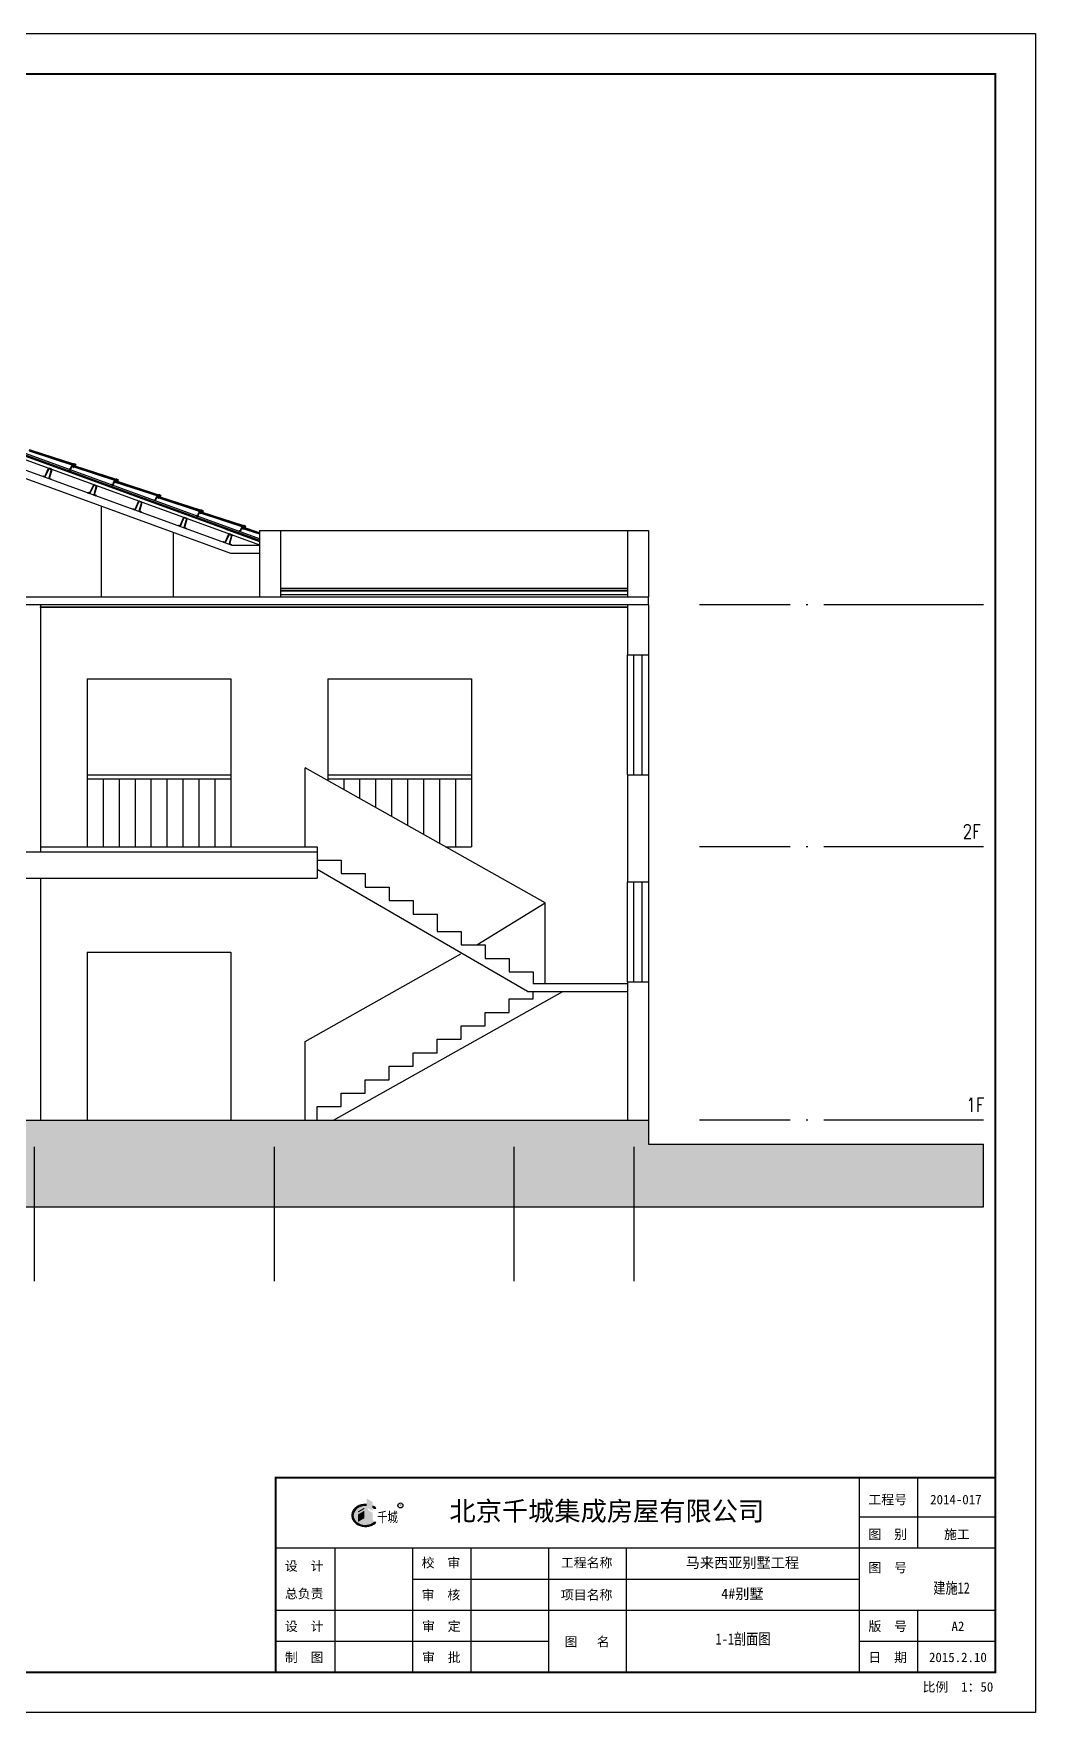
# Model space of a CAD drawing. Extents: x 278352 to 354603, y -396067 to -191104.
# Drawn here: x 341790 to 354321, y -396067 to -375067 of the extents above; entities that cross this region are included whole.
import ezdxf
from ezdxf.enums import TextEntityAlignment as Align

# ---------------------------------------------------------------- set-up
doc = ezdxf.new("R2010")
doc.units = 0
doc.header["$LTSCALE"] = 1000
doc.header["$MEASUREMENT"] = 0
doc.linetypes.add('CONTINUOUS0', pattern=[0])
doc.linetypes.add('DOTE', pattern=[2.42, 2, -0.2, 0.02, -0.2])
for name, color, linetype in [('004_THIN', 6, 'CONTINUOUS0'), ('10', 2, 'Continuous'), ('AXIS', 3, 'Continuous'), ('cj', 105, 'Continuous'), ('COLUMN', 40, 'Continuous'), ('DIM_ELEV', 3, 'Continuous'), ('DOTE', 1, 'DOTE'), ('PUB_TITLE', 4, 'Continuous'), ('STAIR', 2, 'Continuous'), ('WALL', 255, 'Continuous'), ('WINDOW', 2, 'Continuous'), ('图框', 4, 'Continuous'), ('家具', 6, 'Continuous')]:
    doc.layers.add(name, color=color, linetype=linetype)
doc.styles.add('-宋体', font='', dxfattribs={"width": 0.8})
doc.styles.add('_TCH_DIM', font='SIMPLEX', dxfattribs={"bigfont": 'GBCBIG'})
doc.styles.add('HZA', font='', dxfattribs={"width": 0.75})
doc.styles.add('ref_title$0$BS', font='', dxfattribs={"width": 0.7})
doc.styles.get("Standard").update_dxf_attribs({"font": 'gbenor.shx', "bigfont": 'gbcbig.shx'})
doc.styles.get('-宋体').set_extended_font_data('SimSun')
doc.styles.get('HZA').set_extended_font_data('SimSun')
doc.styles.get('ref_title$0$BS').set_extended_font_data('SimSun')

# ---------------------------------------------------------------- blocks, each defined once
blk = doc.blocks.new('A2图框')
h = blk.add_hatch(color=7)
edge = h.paths.add_edge_path()
edge.add_ellipse((426.4, 49.28), major_axis=(3.14, 0), ratio=0.791667, start_angle=85.2198, end_angle=314.9985, ccw=False)
edge.add_line((426.67, 51.76), (426.67, 52.02))
edge.add_spline(control_points=[(426.67, 52.02), (426.61, 52.03), (426.55, 52.03), (426.12, 52.04), (425.74, 52), (425.03, 51.82), (424.69, 51.68), (424.08, 51.32), (423.82, 51.1), (423.39, 50.59), (423.22, 50.3), (423.02, 49.7), (422.98, 49.38), (423.04, 48.76), (423.14, 48.45), (423.45, 47.88), (423.67, 47.62), (424.18, 47.18), (424.49, 46.99), (425.15, 46.71), (425.51, 46.62), (426.25, 46.52), (426.63, 46.53), (427.36, 46.63), (427.72, 46.73), (428.38, 47.03), (428.68, 47.22), (428.96, 47.47), (428.99, 47.5), (429.02, 47.53)], knot_values=[1.492545, 1.492545, 1.492545, 1.492545, 1.545237, 1.545237, 1.879697, 1.879697, 2.214157, 2.214157, 2.548617, 2.548617, 2.883077, 2.883077, 3.217537, 3.217537, 3.551997, 3.551997, 3.886457, 3.886457, 4.220917, 4.220917, 4.555377, 4.555377, 4.889837, 4.889837, 5.224297, 5.224297, 5.558757, 5.558757, 5.599521, 5.599521, 5.599521, 5.599521], degree=3, periodic=0)
edge.add_line((429.02, 47.53), (428.62, 47.53))
h = blk.add_hatch(color=5)
h.paths.add_polyline_path([(426.14, 50.91), (426.14, 51.21), (424.57, 50.31), (424.57, 50.01)])
h.paths.add_polyline_path([(426.14, 50.46), (424.57, 49.55), (424.57, 47.68), (426.14, 48.59)])
h = blk.add_hatch(color=30)
h.paths.add_polyline_path([(428.23, 52.65), (426.67, 53.56), (426.67, 51.32), (428.23, 50.41)])
h.paths.add_polyline_path([(428.23, 49.93), (426.67, 50.83), (426.67, 48.59), (428.23, 47.68)])
h = blk.add_hatch(color=7)
edge = h.paths.add_edge_path()
edge.add_ellipse((426.4, 49.28), major_axis=(-3.14, 0), ratio=0.791667, start_angle=224.9987, end_angle=234.3147, ccw=False)
edge.add_line((428.62, 51.04), (429.02, 51.04))
edge.add_spline(control_points=[(429.02, 51.04), (428.88, 51.18), (428.72, 51.3), (428.45, 51.48), (428.35, 51.54), (428.23, 51.6)], knot_values=[0.683649, 0.683649, 0.683649, 0.683649, 0.876316, 0.876316, 0.994174, 0.994174, 0.994174, 0.994174], degree=3, periodic=0)
edge.add_line((428.23, 51.6), (428.23, 51.3))
for p, q in [((549.93, 58.7), (549.93, 10.05)), ((564.51, 58.7), (564.51, 41.15)), ((564.51, 58.7), (564.51, 41.15)), ((429.02, 47.53), (428.62, 47.53)), ((549.93, 48.93), (583.95, 48.93)), ((403.95, 41.15), (583.95, 41.15)), ((418.72, 41.15), (418.72, 10.05)), ((438.16, 41.15), (438.16, 10.05)), ((452.74, 41.15), (452.74, 10.05)), ((472.18, 41.15), (472.18, 10.05)), ((491.62, 41.15), (491.62, 10.05)), ((438.16, 33.37), (549.93, 33.37)), ((403.95, 25.6), (583.95, 25.6)), ((564.51, 25.6), (564.51, 10.05)), ((403.95, 17.82), (472.18, 17.82)), ((549.93, 17.82), (583.95, 17.82))]:
    blk.add_line(p, q)
at = {"color": 7}
blk.add_line((429.02, 51.04), (428.62, 51.04), dxfattribs=at)
blk.add_lwpolyline([(0, 420), (594, 420), (594, 0), (0, 0)], close=True)
at = {"const_width": 0.5}
for points in [[(583.95, 409.85), (20, 409.85), (20, 10.05), (583.95, 10.05), (583.95, 409.85)], [(583.95, 58.7), (403.95, 58.7), (403.95, 10.05)]]:
    blk.add_lwpolyline(points, dxfattribs=at)
blk.add_ellipse((426.4, 49.28), major_axis=(3.14, 0), ratio=0.791667, start_param=1.487366, end_param=5.497761)
at = {"color": 30}
blk.add_ellipse((426.4, 49.28), major_axis=(-3.14, 0), ratio=0.791667, start_param=3.926967, end_param=4.089562, dxfattribs=at)
at = {"color": 0, "lineweight": -3}
blk.add_ellipse((435.15, 51.78), major_axis=(-0.622, 0.001), ratio=1, start_param=3.142848, end_param=9.426033, dxfattribs=at)
blk.add_open_spline([(426.67, 52.02), (426.61, 52.03), (426.55, 52.03), (426.12, 52.04), (425.74, 52), (425.03, 51.82), (424.69, 51.68), (424.08, 51.32), (423.82, 51.1), (423.39, 50.59), (423.22, 50.3), (423.02, 49.7), (422.98, 49.38), (423.04, 48.76), (423.14, 48.45), (423.45, 47.88), (423.67, 47.62), (424.18, 47.18), (424.49, 46.99), (425.15, 46.71), (425.51, 46.62), (426.25, 46.52), (426.63, 46.53), (427.36, 46.63), (427.72, 46.73), (428.38, 47.03), (428.68, 47.22), (428.96, 47.47), (428.99, 47.5), (429.02, 47.53)], degree=3, knots=[1.492545, 1.492545, 1.492545, 1.492545, 1.545237, 1.545237, 1.879697, 1.879697, 2.214157, 2.214157, 2.548617, 2.548617, 2.883077, 2.883077, 3.217537, 3.217537, 3.551997, 3.551997, 3.886457, 3.886457, 4.220917, 4.220917, 4.555377, 4.555377, 4.889837, 4.889837, 5.224297, 5.224297, 5.558757, 5.558757, 5.599521, 5.599521, 5.599521, 5.599521])
at = {"color": 7}
blk.add_open_spline([(429.02, 51.04), (428.88, 51.18), (428.72, 51.3), (428.45, 51.48), (428.35, 51.54), (428.23, 51.6)], degree=3, knots=[0.6836492, 0.6836492, 0.6836492, 0.6836492, 0.8763165, 0.8763165, 0.9941736, 0.9941736, 0.9941736, 0.9941736], dxfattribs=at)
at = {"color": 0, "lineweight": -3, "style": 'HZA', "width": 0.75}
blk.add_text('千城', height=2.535, dxfattribs=at).set_placement((429.33, 47.61))
at = {"color": 0, "lineweight": -3}
blk.add_text('R', height=0.684, dxfattribs=at).set_placement((434.85, 51.47))
at = {"color": 0, "lineweight": -3, "insert": (447.42, 52.78), "char_height": 4.8092, "attachment_point": 1}
blk.add_mtext_dynamic_manual_height_columns('{\\fYouYuan|b1|i0|c134|p49;北京千城集成房屋有限公司}', width=4162.4171, gutter_width=1750, heights=[0], dxfattribs=at)
at = {"layer": 'PUB_TITLE', "color": 0, "style": 'ref_title$0$BS'}
for s, p in [('工程号', (552.22, 52.08)), ('图  别', (552.22, 43.38)), ('设  计', (406.25, 35.45)), ('校  审', (440.47, 36.27)), ('工程名称', (475.3, 36.27)), ('图  号', (552.22, 35.07)), ('总负责', (406.25, 28.54)), ('审  核', (440.47, 28.24)), ('项目名称', (475.3, 28.24)), ('设  计', (406.25, 20.38)), ('审  定', (440.56, 20.38)), ('版  号', (552.22, 20.38)), ('图   名', (476.23, 16.51)), ('制  图', (406.25, 12.6)), ('审  批', (440.56, 12.6)), ('日  期', (552.22, 12.6))]:
    blk.add_text(s, height=2.362, dxfattribs=at).set_placement(p)
for s, height, p in [('2014-017', 2.362, (574.1, 52.08)), ('施工', 2.362, (574.36, 43.38)), ('马来西亚别墅工程', 2.599, (520.7, 36.17)), ('4#别墅', 2.599, (520.7, 28.39)), ('A2', 2.362, (574.61, 20.38)), ('2015.2.10', 2.362, (574.61, 12.6)), ('比例  1：50', 2.362, (574.61, 5.2))]:
    blk.add_text(s, height=height, dxfattribs=at).set_placement(p, align=Align.CENTER)

msp = doc.modelspace()

# ---------------------------------------------------------------- hatches: boundary and pattern name
at = {"layer": 'cj'}
msp.add_hatch(color=8, dxfattribs=at).paths.add_polyline_path([(353673, -389741), (353673, -388958), (349480, -388958), (349480, -388658), (330818, -388658), (330818, -388958), (325815, -388958), (325815, -389741)])

# ---------------------------------------------------------------- linework, layer by layer
for p, q in [((339430, -379517), (344618, -381405)), ((344879, -382027), (349219, -382027))]:
    msp.add_line(p, q)
for points in [[(344618, -381411), (339415, -379517)], [(339426, -379517), (344618, -381406)], [(339426, -379517), (344618, -381406)], [(344618, -381385), (339433, -379498)], [(349219, -382008), (344879, -382008)], [(344879, -382028), (349219, -382028)], [(344879, -382028), (349219, -382028)], [(349219, -382032), (344879, -382032)]]:
    msp.add_lwpolyline(points)
at = {"color": 0, "lineweight": 40}
for points in [[(342291, -380473, 0.414214), (342291, -380472), (342292, -380468, -0.414214), (342293, -380468), (342306, -380472, 0.414214), (342307, -380472), (342311, -380458, 0.414214), (342311, -380458), (342304, -380456, 0.225213), (342304, -380456, -0.272805), (342304, -380456), (342297, -380454, -0.229716), (342294, -380451), (342293, -380449), (342295, -380449), (342295, -380450, 0.229716), (342297, -380452), (342313, -380457, -0.414214), (342313, -380457), (342308, -380474, -0.414214), (342307, -380474), (342294, -380470, 0.414214), (342293, -380470), (342292, -380473, 0.414214), (342293, -380473), (342297, -380475, -0.414214), (342297, -380475), (342297, -380476, -0.414214), (342296, -380476), (342271, -380468, -0.414214), (342271, -380468), (342271, -380467, -0.414214), (342272, -380467), (342283, -380470, -0.198912), (342283, -380470), (342283, -380470, 0.414214), (342283, -380471), (342283, -380470, -0.198912), (342284, -380470)], [(342822, -380666, 0.414214), (342822, -380666), (342824, -380662, -0.414214), (342824, -380661), (342838, -380666, 0.414214), (342838, -380666), (342843, -380651, 0.414214), (342842, -380651), (342835, -380649, 0.225213), (342835, -380649, -0.272805), (342835, -380649), (342828, -380647, -0.229716), (342825, -380644), (342824, -380643), (342826, -380642), (342826, -380643, 0.229716), (342828, -380645), (342844, -380650, -0.414214), (342844, -380650), (342839, -380667, -0.414214), (342839, -380668), (342825, -380663, 0.414214), (342824, -380664), (342824, -380666, 0.414214), (342824, -380667), (342828, -380668, -0.414214), (342828, -380668), (342828, -380669, -0.414214), (342828, -380669), (342802, -380661, -0.414214), (342802, -380661), (342802, -380660, -0.414214), (342803, -380660), (342814, -380663, -0.198912), (342814, -380664), (342814, -380664, 0.414214), (342814, -380664), (342814, -380664, -0.198912), (342815, -380664)], [(343353, -380859, 0.414214), (343353, -380859), (343355, -380855, -0.414214), (343355, -380855), (343369, -380859, 0.414214), (343369, -380859), (343374, -380845, 0.414214), (343373, -380844), (343367, -380842, 0.225213), (343366, -380842, -0.272805), (343366, -380842), (343359, -380840, -0.229716), (343356, -380837), (343355, -380836), (343357, -380835), (343357, -380836, 0.229716), (343359, -380838), (343375, -380843, -0.414214), (343376, -380844), (343370, -380861, -0.414214), (343370, -380861), (343356, -380857, 0.414214), (343356, -380857), (343355, -380860, 0.414214), (343355, -380860), (343359, -380861, -0.414214), (343359, -380862), (343359, -380863, -0.414214), (343359, -380863), (343334, -380855, -0.414214), (343333, -380854), (343334, -380853, -0.414214), (343334, -380853), (343345, -380857, -0.198912), (343345, -380857), (343345, -380857, 0.414214), (343346, -380857), (343346, -380857, -0.198912), (343346, -380857)], [(343884, -381053, 0.414214), (343885, -381052), (343886, -381048, -0.414214), (343886, -381048), (343900, -381052, 0.414214), (343900, -381052), (343905, -381038, 0.414214), (343905, -381038), (343898, -381035, 0.225213), (343898, -381036, -0.272805), (343897, -381036), (343890, -381034, -0.229716), (343887, -381031), (343887, -381029), (343888, -381029), (343888, -381030, 0.229716), (343890, -381032), (343907, -381037, -0.414214), (343907, -381037), (343901, -381054, -0.414214), (343901, -381054), (343887, -381050, 0.414214), (343887, -381050), (343886, -381053, 0.414214), (343886, -381053), (343890, -381055, -0.414214), (343891, -381055), (343890, -381056, -0.414214), (343890, -381056), (343865, -381048, -0.414214), (343864, -381048), (343865, -381047, -0.414214), (343865, -381047), (343876, -381050, -0.198912), (343876, -381050), (343876, -381050, 0.414214), (343877, -381050), (343877, -381050, -0.198912), (343877, -381050)], [(344415, -381246, 0.414214), (344416, -381246), (344417, -381242, -0.414214), (344417, -381241), (344431, -381246, 0.414214), (344431, -381246), (344436, -381231, 0.414214), (344436, -381231), (344429, -381229, 0.225213), (344429, -381229, -0.272805), (344428, -381229), (344421, -381227, -0.229716), (344418, -381224), (344418, -381223), (344419, -381222), (344420, -381223, 0.229716), (344421, -381225), (344438, -381230, -0.414214), (344438, -381230), (344432, -381247, -0.414214), (344432, -381248), (344418, -381243, 0.414214), (344418, -381243), (344417, -381246, 0.414214), (344417, -381247), (344421, -381248, -0.414214), (344422, -381248), (344421, -381249, -0.414214), (344421, -381249), (344396, -381241, -0.414214), (344396, -381241), (344396, -381240, -0.414214), (344396, -381240), (344407, -381243, -0.198912), (344407, -381244), (344407, -381244, 0.414214), (344408, -381244), (344408, -381244, -0.198912), (344408, -381244)]]:
    msp.add_lwpolyline(points, format="xyb", close=True, dxfattribs=at)
at = {"layer": '004_THIN', "color": 4}
for p, q in [((339420, -379572), (344618, -381464)), ((344618, -381421), (339427, -379532)), ((349219, -382042), (344879, -382042)), ((344879, -382082), (349219, -382082))]:
    msp.add_line(p, q, dxfattribs=at)
at = {"layer": '004_THIN', "color": 0, "lineweight": 30}
for points in [[(341765, -380283), (342294, -380456), (342295, -380453), (341766, -380280)], [(342297, -380476), (342825, -380649), (342826, -380646), (342298, -380473)], [(342828, -380670), (343357, -380842), (343358, -380839), (342829, -380666)], [(343359, -380863), (343888, -381036), (343889, -381033), (343360, -380860)], [(343890, -381056), (344419, -381229), (344420, -381226), (343891, -381053)]]:
    msp.add_lwpolyline(points, close=True, dxfattribs=at)
msp.add_lwpolyline([(344618, -381310), (344422, -381246), (344421, -381249), (344618, -381314)], dxfattribs=at)
at = {"layer": '10', "lineweight": 35}
for points in [[(341985, -380630, 0.391069), (341987, -380634), (342008, -380642), (342008, -380640), (341987, -380632, -0.391069), (341986, -380631), (342017, -380520, 0.391069), (342015, -380516), (341982, -380505, 0.391069), (341979, -380506), (341931, -380610, -0.391069), (341929, -380611), (341908, -380604), (341907, -380605), (341929, -380613, 0.391069), (341932, -380611), (341980, -380507, -0.391069), (341982, -380506), (342014, -380518, -0.391069), (342015, -380520)], [(342548, -380835, 0.391069), (342550, -380839), (342572, -380847), (342572, -380845), (342551, -380838, -0.391069), (342550, -380836), (342580, -380725, 0.391069), (342579, -380722), (342546, -380710, 0.391069), (342542, -380711), (342495, -380816, -0.391069), (342493, -380816), (342472, -380809), (342471, -380810), (342492, -380818, 0.391069), (342496, -380816), (342544, -380712, -0.391069), (342546, -380711), (342578, -380723, -0.391069), (342579, -380725)], [(343112, -381041, 0.391069), (343114, -381044), (343135, -381052), (343136, -381051), (343115, -381043, -0.391069), (343114, -381041), (343144, -380930, 0.391069), (343142, -380927), (343110, -380915, 0.391069), (343106, -380917), (343059, -381021, -0.391069), (343057, -381022), (343035, -381014), (343035, -381015), (343056, -381023, 0.391069), (343060, -381022), (343108, -380917, -0.391069), (343109, -380916), (343142, -380928, -0.391069), (343143, -380930)], [(343676, -381246, 0.391069), (343678, -381249), (343699, -381257), (343700, -381256), (343678, -381248, -0.391069), (343678, -381246), (343708, -381136, 0.391069), (343706, -381132), (343674, -381120, 0.391069), (343670, -381122), (343622, -381226, -0.391069), (343620, -381227), (343599, -381219), (343599, -381221), (343620, -381228, 0.391069), (343624, -381227), (343671, -381122, -0.391069), (343673, -381122), (343706, -381133, -0.391069), (343707, -381135)], [(344240, -381451, 0.391069), (344242, -381455), (344263, -381462), (344264, -381461), (344242, -381453, -0.391069), (344241, -381451), (344272, -381341, 0.391069), (344270, -381337), (344238, -381325, 0.391069), (344234, -381327), (344186, -381431, -0.391069), (344184, -381432), (344163, -381424), (344163, -381426), (344184, -381434, 0.391069), (344188, -381432), (344235, -381328, -0.391069), (344237, -381327), (344270, -381339, -0.391069), (344270, -381340)]]:
    msp.add_lwpolyline(points, format="xyb", close=True, dxfattribs=at)
for points in [[(342293, -380493), (342294, -380488), (342267, -380479, 0.406821), (342264, -380481), (342250, -380521, -0.414214), (342249, -380521), (342238, -380518, -0.303937), (342237, -380517), (342237, -380513), (342236, -380513), (342236, -380517, 0.303937), (342237, -380519), (342248, -380523, 0.414214), (342251, -380521), (342266, -380481, -0.406821), (342267, -380481), (342291, -380489, -0.373885), (342292, -380490), (342291, -380493), (342293, -380493)], [(342824, -380687), (342825, -380682), (342798, -380673, 0.406821), (342796, -380674), (342781, -380714, -0.414214), (342780, -380715), (342769, -380711, -0.303937), (342768, -380710), (342768, -380707), (342767, -380707), (342767, -380710, 0.303937), (342769, -380712), (342779, -380716, 0.414214), (342782, -380715), (342797, -380674, -0.406821), (342798, -380674), (342823, -380682, -0.373885), (342823, -380683), (342823, -380686), (342824, -380687)], [(343355, -380880), (343356, -380875), (343330, -380866, 0.406821), (343327, -380867), (343312, -380908, -0.414214), (343311, -380908), (343300, -380904, -0.303937), (343300, -380903), (343299, -380900), (343298, -380900), (343298, -380903, 0.303937), (343300, -380905), (343310, -380909, 0.414214), (343313, -380908), (343328, -380868, -0.406821), (343329, -380867), (343354, -380875, -0.373885), (343354, -380877), (343354, -380880), (343355, -380880)], [(343886, -381073), (343887, -381068), (343861, -381059, 0.406821), (343858, -381061), (343843, -381101, -0.414214), (343842, -381101), (343831, -381098, -0.303937), (343831, -381097), (343831, -381093), (343829, -381093), (343830, -381097, 0.303937), (343831, -381099), (343842, -381103, 0.414214), (343844, -381101), (343859, -381061, -0.406821), (343860, -381060), (343885, -381069, -0.373885), (343886, -381070), (343885, -381073), (343886, -381073)], [(344417, -381267), (344418, -381262), (344392, -381253, 0.406821), (344389, -381254), (344374, -381294, -0.414214), (344373, -381295), (344363, -381291, -0.303937), (344362, -381290), (344362, -381286), (344361, -381287), (344361, -381290, 0.303937), (344362, -381292), (344373, -381296, 0.414214), (344376, -381295), (344390, -381254, -0.406821), (344391, -381254), (344416, -381262, -0.373885), (344417, -381263), (344416, -381266), (344417, -381267)]]:
    msp.add_lwpolyline(points, format="xyb", dxfattribs=at)
at = {"layer": 'AXIS'}
for p, q in [((341799, -388991), (341799, -390671)), ((344799, -388991), (344799, -390671)), ((347799, -388991), (347799, -390671)), ((349299, -388991), (349299, -390671))]:
    msp.add_line(p, q, dxfattribs=at)
at = {"layer": 'cj'}
for p, q in [((342641, -382113), (342641, -380979)), ((343541, -382113), (343541, -381306)), ((344879, -381283), (349219, -381283)), ((342459, -383138), (342459, -385238)), ((342459, -383138), (344259, -383138)), ((344259, -383138), (344259, -385238)), ((345469, -383138), (345469, -384411)), ((345469, -383138), (347269, -383138)), ((347269, -383138), (347269, -385238)), ((342459, -384338), (344259, -384338)), ((342459, -384388), (344259, -384388)), ((342659, -384388), (342659, -385238)), ((342859, -384388), (342859, -385238)), ((343059, -384388), (343059, -385238)), ((343259, -384388), (343259, -385238)), ((343459, -384388), (343459, -385238)), ((343659, -384388), (343659, -385238)), ((343859, -384388), (343859, -385238)), ((344059, -384388), (344059, -385238)), ((345469, -384338), (347269, -384338)), ((345469, -384388), (347269, -384388)), ((345669, -384388), (345669, -384523)), ((345869, -384388), (345869, -384635)), ((346069, -384388), (346069, -384748)), ((346269, -384388), (346269, -384860)), ((346469, -384388), (346469, -384972)), ((346669, -384388), (346669, -385085)), ((346869, -384388), (346869, -385197)), ((347069, -384388), (347069, -385238)), ((346941, -385238), (347269, -385238)), ((347336, -386467), (348189, -385938)), ((342459, -386558), (342459, -388658)), ((342459, -386558), (344259, -386558)), ((344259, -386558), (344259, -388658)), ((345189, -387673), (347135, -386580)), ((345543, -388658), (348409, -387048)), ((345189, -388658), (345189, -387673))]:
    msp.add_line(p, q, dxfattribs=at)
for points in [[(344618, -381411), (339415, -379517)], [(344182, -381263), (344618, -381421)], [(344618, -381314), (344396, -381241), (344392, -381252), (344618, -381326)], [(349219, -382032), (344879, -382032)], [(345339, -388658), (345339, -388489), (345639, -388489), (345639, -388321), (345939, -388321), (345939, -388152), (346239, -388152), (346239, -387984), (346539, -387984), (346539, -387815), (346839, -387815), (346839, -387647), (347139, -387647), (347139, -387478), (347439, -387478), (347439, -387310), (347739, -387310), (347739, -387141), (348039, -387141), (348039, -387048)]]:
    msp.add_lwpolyline(points, dxfattribs=at)
for points in [[(341740, -380274), (341736, -380286), (342306, -380472), (342310, -380461)], [(342271, -380468), (342267, -380479), (342838, -380666), (342841, -380654)], [(342802, -380661), (342798, -380673), (343369, -380859), (343372, -380848)], [(343333, -380854), (343330, -380866), (343900, -381052), (343904, -381041)], [(343864, -381048), (343861, -381059), (344431, -381246), (344435, -381234)], [(341879, -382237), (349219, -382237), (349219, -382247), (341879, -382247)]]:
    msp.add_lwpolyline(points, close=True, dxfattribs=at)
at = {"layer": 'cj', "color": 8}
msp.add_lwpolyline([(325815, -388958), (325815, -389741), (353673, -389741), (353673, -388958)], dxfattribs=at)
at = {"layer": 'COLUMN'}
for p, q in [((339381, -379792), (344252, -381565)), ((339399, -379692), (344270, -381465)), ((344252, -381565), (344618, -381565)), ((344270, -381465), (344618, -381465)), ((329699, -382113), (349480, -382113)), ((349480, -382213), (349480, -382113)), ((349480, -382213), (329699, -382213)), ((330818, -385303), (345339, -385303)), ((345339, -385303), (345339, -385633)), ((330818, -385633), (345339, -385633)), ((330818, -388658), (349480, -388658)), ((349480, -388658), (349480, -388958)), ((349480, -388958), (353673, -388958))]:
    msp.add_line(p, q, dxfattribs=at)
at = {"layer": 'DOTE'}
for p, q in [((353673, -382213), (350121, -382213)), ((353673, -385238), (350121, -385238)), ((353673, -388658), (350121, -388658))]:
    msp.add_line(p, q, dxfattribs=at)
at = {"layer": 'STAIR'}
for q in [(345339, -385521), (349219, -387048)]:
    msp.add_line((347970, -387048), q, dxfattribs=at)
for points in [[(345339, -385406), (345639, -385406), (345639, -385575), (345939, -385575), (345939, -385743), (346239, -385743), (346239, -385912), (346539, -385912), (346539, -386080), (346839, -386080), (346839, -386299), (347139, -386299), (347139, -386467), (347439, -386467), (347439, -386636), (347739, -386636), (347739, -386804), (348039, -386804), (348039, -386948)], [(348039, -386948), (349219, -386948)]]:
    msp.add_lwpolyline(points, dxfattribs=at)
at = {"layer": 'WALL'}
for p, q in [((344618, -381283), (344618, -382113)), ((344618, -381283), (344879, -381283)), ((344879, -381283), (344879, -382113)), ((349219, -381283), (349219, -382113)), ((349219, -381283), (349480, -381283)), ((349480, -381283), (349480, -382113)), ((341879, -382213), (341879, -385303)), ((349219, -382213), (349219, -382838)), ((349480, -382213), (349480, -382838)), ((349219, -382838), (349480, -382838)), ((349219, -384338), (349480, -384338)), ((349219, -384338), (349219, -385678)), ((349480, -384338), (349480, -385678)), ((341879, -385633), (341879, -388658)), ((349219, -385678), (349480, -385678)), ((349219, -386928), (349480, -386928)), ((349219, -386928), (349219, -388658)), ((349480, -386928), (349480, -388658))]:
    msp.add_line(p, q, dxfattribs=at)
at = {"layer": 'WINDOW'}
for p, q in [((349219, -384338), (349219, -382838)), ((349299, -384338), (349299, -382838)), ((349400, -382838), (349400, -384338)), ((349480, -382838), (349480, -384338)), ((349219, -386928), (349219, -385678)), ((349299, -386928), (349299, -385678)), ((349400, -385678), (349400, -386928)), ((349480, -385678), (349480, -386928))]:
    msp.add_line(p, q, dxfattribs=at)
at = {"layer": '家具'}
for p, q in [((348189, -385938), (345189, -384253)), ((345189, -385238), (345189, -384253)), ((341879, -385238), (345339, -385238)), ((345339, -385238), (345339, -385303)), ((348189, -386948), (348189, -385938))]:
    msp.add_line(p, q, dxfattribs=at)

# ---------------------------------------------------------------- block references
at = {"layer": '图框', "xscale": 50, "yscale": 50, "zscale": 50}
msp.add_blockref('A2图框', (324621, -396067), dxfattribs=at)

# ---------------------------------------------------------------- texts
at = {"layer": 'AXIS', "style": '-宋体', "width": 0.8}
for s, p in [('建施12', (353272, -394510)), ('1-1剖面图', (350665, -395148))]:
    msp.add_text(s, height=140, dxfattribs=at).set_placement(p, align=Align.MIDDLE_CENTER)
at = {"layer": 'DIM_ELEV', "style": '_TCH_DIM', "width": 0.8}
for s, p in [('2F', (353410, -385135)), ('1F', (353456, -388555))]:
    msp.add_text(s, height=175, dxfattribs=at).set_placement(p)

doc.saveas('drawing.dxf')
